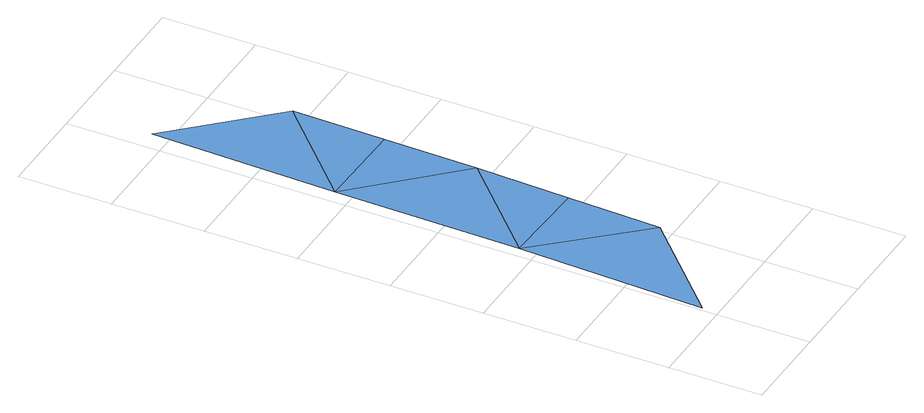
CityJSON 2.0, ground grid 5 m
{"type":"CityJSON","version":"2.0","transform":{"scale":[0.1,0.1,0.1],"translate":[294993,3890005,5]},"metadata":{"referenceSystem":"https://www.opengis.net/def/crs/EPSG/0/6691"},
"CityObjects":{
"waterbody1":{"type":"WaterBody","attributes":{"name":"10","class":"1140","function":"2","WaterBodyTsunamiRiskAttribute.description":"2","WaterBodyTsunamiRiskAttribute.rankOrg":"3"},"geometry":[{"type":"MultiSurface","lod":"1","boundaries":[[[0,1,2]],[[1,3,2]]]}]},
"waterbody2":{"type":"WaterBody","attributes":{"name":"10","class":"1140","function":"2","WaterBodyTsunamiRiskAttribute.description":"2","WaterBodyTsunamiRiskAttribute.rankOrg":"2"},"geometry":[{"type":"MultiSurface","lod":"1","boundaries":[[[4,1,5]],[[6,4,5]],[[1,0,5]]]}]},
"waterbody3":{"type":"WaterBody","attributes":{"name":"10","class":"1140","function":"2","WaterBodyTsunamiRiskAttribute.description":"2","WaterBodyTsunamiRiskAttribute.rankOrg":"1"},"geometry":[{"type":"MultiSurface","lod":"1","boundaries":[[[6,7,4]],[[4,7,8]]]}]}
},
"vertices":[
[55,108,1],[5,109,2],[53,58,1],[2,9,1],
[7,209,2],[56,158,2],[57,208,2],
[58,258,2],[10,309,2]
]}
